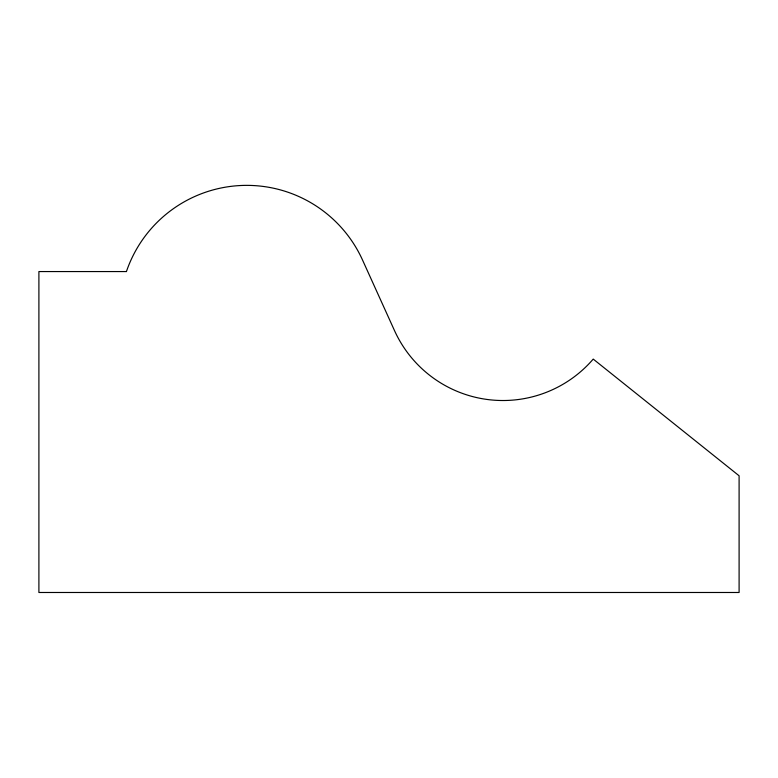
<?xml version="1.0" encoding="UTF-8"?>
<svg xmlns="http://www.w3.org/2000/svg" width="778" height="778" viewBox="0 0 778 778"><rect width="100%" height="100%" fill="white"/><g stroke="black" fill="none" stroke-linecap="round" stroke-linejoin="round"><path stroke-width="1.17" d="M126.425 271.561L38.9 271.561L38.9 592.486L739.1 592.486L739.1 475.786L593.225 359.086A119.063 119.063 0 0 1 394.495 330.582L362.529 260.017A127.096 127.096 0 0 0 126.425 271.561"/></g></svg>
